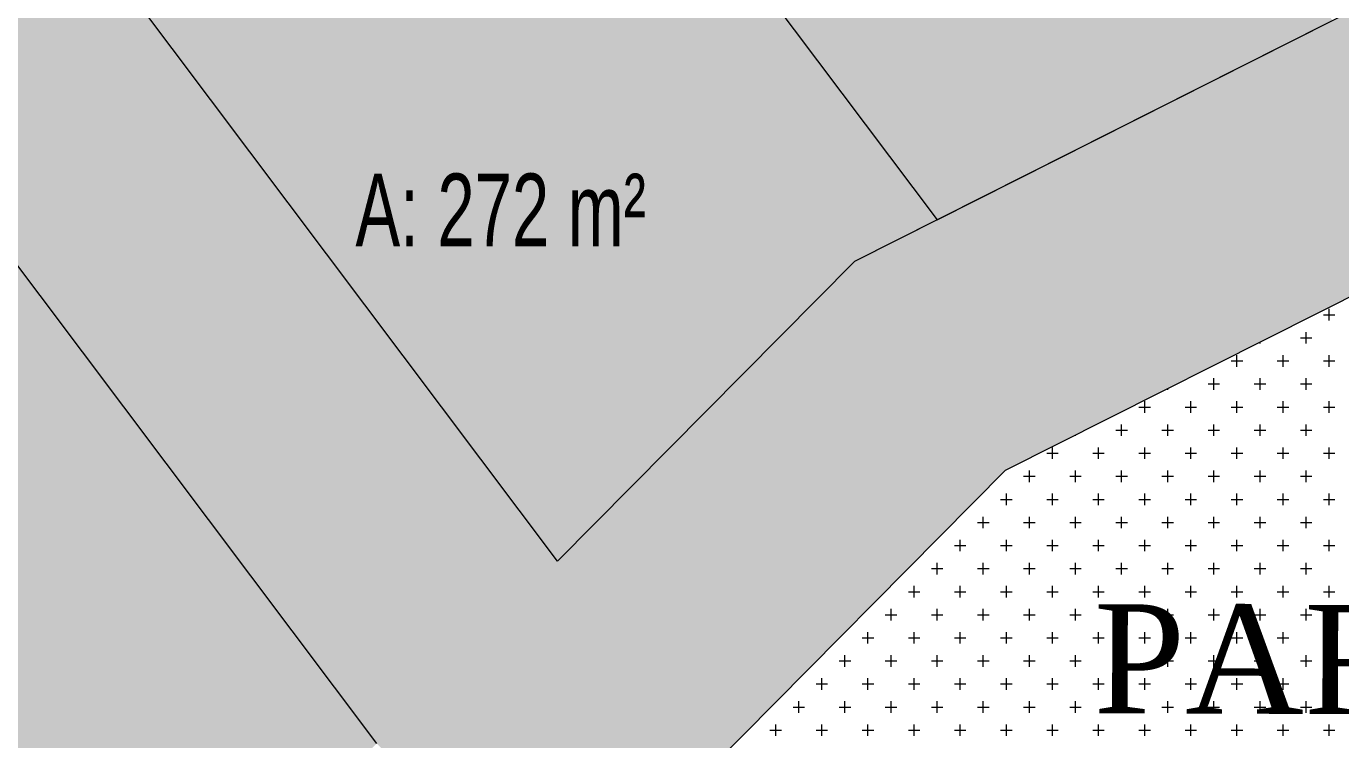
# Model space of a CAD drawing. Header units: metres. Extents: x 476631 to 477421, y 4483749 to 4484052.
# Drawn here: x 476824.52 to 476860.71, y 4483927.14 to 4483946.77 of the extents above; entities that cross this region are included whole.
import ezdxf

# ---------------------------------------------------------------- set-up
doc = ezdxf.new("R2010")
doc.units = ezdxf.units.M
for name, color, linetype, lineweight in [('M2', 1, 'Continuous', 25), ('PL_PARK', 97, 'Continuous', 0), ('serbest', 10, 'Continuous', 0), ('SM_SEMBOL', 18, 'Continuous', 0), ('TK_PARSEL', 1, 'Continuous', 0)]:
    doc.layers.add(name, color=color, linetype=linetype, lineweight=lineweight)
doc.styles.add('M2', font='', dxfattribs={"width": 0.9, "height": 12})
doc.styles.get("Standard").update_dxf_attribs({"font": 'TimesNewRoman.ttf'})
doc.styles.get('M2').set_extended_font_data('Swis721 LtCn BT')

msp = doc.modelspace()

# ---------------------------------------------------------------- hatches: boundary and pattern name
at = {"layer": 'M2', "true_color": 0x636466}
h = msp.add_hatch(color=251, dxfattribs=at)
h.dxf.hatch_style = 1
h.paths.add_polyline_path([(476826.943, 4483948.275), (476821.144, 4483944.341), (476815.345, 4483940.406), (476811.611, 4483940.096), (476791.883, 4483938.469), (476786.427, 4483938.018), (476782.372, 4483905.077), (476781.322, 4483904.72), (476745.753, 4483904.431), (476724.876, 4483910.91), (476711.153, 4483932.352), (476710.736, 4483954.862), (476701.228, 4483951.17), (476655.414, 4483928.887), (476648.948, 4483936.862), (476711.375, 4483967.226), (476769.727, 4483946.673), (476785.605, 4483947.984), (476797.892, 4483948.999), (476811.902, 4483950.154), (476820.854, 4483956.228), (476831.978, 4483964.725), (476841.526, 4483972.036, -0.000619), (476841.506, 4483972.021), (476851.118, 4483979.381), (476855.176, 4483982.488), (476865.312, 4483977.654)])
h = msp.add_hatch(color=251, dxfattribs=at)
h.dxf.hatch_style = 1
h.paths.add_polyline_path([(476851.484, 4483934.557), (476882.27, 4483950.064), (476871.379, 4483952.416), (476860.489, 4483946.931), (476849.599, 4483941.446), (476847.318, 4483940.297), (476839.144, 4483932.059), (476826.943, 4483948.275), (476821.144, 4483944.341), (476834.161, 4483927.038), (476839.13, 4483922.108)])
at = {"layer": 'serbest'}
h = msp.add_hatch(color=2, dxfattribs=at)
h.dxf.hatch_style = 1
h.paths.add_polyline_path([(476847.586, 4483964.081), (476845.363, 4483962.379), (476838.058, 4483956.786), (476849.599, 4483941.446), (476860.489, 4483946.931)])
h = msp.add_hatch(color=14, dxfattribs=at)
h.dxf.hatch_style = 1
h.paths.add_polyline_path([(476849.599, 4483941.446), (476838.058, 4483956.786), (476826.943, 4483948.275), (476839.144, 4483932.059), (476847.318, 4483940.297)])
h = msp.add_hatch(color=2, dxfattribs=at)
h.dxf.hatch_style = 1
h.paths.add_polyline_path([(476821.144, 4483944.341), (476815.345, 4483940.406), (476811.611, 4483940.096), (476814.076, 4483911.67), (476829.179, 4483922.017), (476834.161, 4483927.038)])

# ---------------------------------------------------------------- linework, layer by layer
at = {"layer": 'PL_PARK', "color": 3}
for p, q in [((476851.484, 4483934.557), (476882.27, 4483950.064)), ((476833.681, 4483916.616), (476851.484, 4483934.557))]:
    msp.add_line(p, q, dxfattribs=at)
at = {"layer": 'PL_PARK', "color": 3, "linetype": 'Continuous'}
for p, q in [((476860.235, 4483938.835), (476860.552, 4483938.835)), ((476860.394, 4483938.676), (476860.394, 4483938.994)), ((476859.759, 4483938.041), (476859.759, 4483938.359)), ((476858.489, 4483938.041), (476858.489, 4483938.085)), ((476859.6, 4483938.2), (476859.917, 4483938.2)), ((476857.854, 4483937.406), (476857.854, 4483937.724)), ((476859.124, 4483937.406), (476859.124, 4483937.724)), ((476860.394, 4483937.406), (476860.394, 4483937.724)), ((476857.695, 4483937.565), (476858.012, 4483937.565)), ((476858.965, 4483937.565), (476859.282, 4483937.565)), ((476860.235, 4483937.565), (476860.552, 4483937.565)), ((476857.06, 4483936.93), (476857.377, 4483936.93)), ((476857.219, 4483936.771), (476857.219, 4483937.089)), ((476858.33, 4483936.93), (476858.647, 4483936.93)), ((476858.489, 4483936.771), (476858.489, 4483937.089)), ((476859.6, 4483936.93), (476859.917, 4483936.93)), ((476859.759, 4483936.771), (476859.759, 4483937.089)), ((476855.949, 4483936.771), (476855.949, 4483936.806)), ((476855.155, 4483936.295), (476855.472, 4483936.295)), ((476855.314, 4483936.136), (476855.314, 4483936.454)), ((476856.425, 4483936.295), (476856.742, 4483936.295)), ((476856.584, 4483936.136), (476856.584, 4483936.454)), ((476857.695, 4483936.295), (476858.012, 4483936.295)), ((476857.854, 4483936.136), (476857.854, 4483936.454)), ((476858.965, 4483936.295), (476859.282, 4483936.295)), ((476859.124, 4483936.136), (476859.124, 4483936.454)), ((476860.235, 4483936.295), (476860.552, 4483936.295)), ((476860.394, 4483936.136), (476860.394, 4483936.454)), ((476854.679, 4483935.501), (476854.679, 4483935.819)), ((476855.949, 4483935.501), (476855.949, 4483935.819)), ((476857.219, 4483935.501), (476857.219, 4483935.819)), ((476858.489, 4483935.501), (476858.489, 4483935.819)), ((476859.759, 4483935.501), (476859.759, 4483935.819)), ((476853.409, 4483935.501), (476853.409, 4483935.527)), ((476854.52, 4483935.66), (476854.837, 4483935.66)), ((476855.79, 4483935.66), (476856.107, 4483935.66)), ((476857.06, 4483935.66), (476857.377, 4483935.66)), ((476858.33, 4483935.66), (476858.647, 4483935.66)), ((476859.6, 4483935.66), (476859.917, 4483935.66)), ((476852.774, 4483934.866), (476852.774, 4483935.184)), ((476854.044, 4483934.866), (476854.044, 4483935.184)), ((476855.314, 4483934.866), (476855.314, 4483935.184)), ((476856.584, 4483934.866), (476856.584, 4483935.184)), ((476857.854, 4483934.866), (476857.854, 4483935.184)), ((476859.124, 4483934.866), (476859.124, 4483935.184)), ((476860.394, 4483934.866), (476860.394, 4483935.184)), ((476852.615, 4483935.025), (476852.932, 4483935.025)), ((476853.885, 4483935.025), (476854.202, 4483935.025)), ((476855.155, 4483935.025), (476855.472, 4483935.025)), ((476856.425, 4483935.025), (476856.742, 4483935.025)), ((476857.695, 4483935.025), (476858.012, 4483935.025)), ((476858.965, 4483935.025), (476859.282, 4483935.025)), ((476860.235, 4483935.025), (476860.552, 4483935.025)), ((476851.98, 4483934.39), (476852.297, 4483934.39)), ((476852.139, 4483934.231), (476852.139, 4483934.549)), ((476853.25, 4483934.39), (476853.567, 4483934.39)), ((476853.409, 4483934.231), (476853.409, 4483934.549)), ((476854.52, 4483934.39), (476854.837, 4483934.39)), ((476854.679, 4483934.231), (476854.679, 4483934.549)), ((476855.79, 4483934.39), (476856.107, 4483934.39)), ((476855.949, 4483934.231), (476855.949, 4483934.549)), ((476857.06, 4483934.39), (476857.377, 4483934.39)), ((476857.219, 4483934.231), (476857.219, 4483934.549)), ((476858.33, 4483934.39), (476858.647, 4483934.39)), ((476858.489, 4483934.231), (476858.489, 4483934.549)), ((476859.6, 4483934.39), (476859.917, 4483934.39)), ((476859.759, 4483934.231), (476859.759, 4483934.549)), ((476851.345, 4483933.755), (476851.662, 4483933.755)), ((476851.504, 4483933.596), (476851.504, 4483933.914)), ((476852.615, 4483933.755), (476852.932, 4483933.755)), ((476852.774, 4483933.596), (476852.774, 4483933.914)), ((476853.885, 4483933.755), (476854.202, 4483933.755)), ((476854.044, 4483933.596), (476854.044, 4483933.914)), ((476855.155, 4483933.755), (476855.472, 4483933.755)), ((476855.314, 4483933.596), (476855.314, 4483933.914)), ((476856.425, 4483933.755), (476856.742, 4483933.755)), ((476856.584, 4483933.596), (476856.584, 4483933.914)), ((476857.695, 4483933.755), (476858.012, 4483933.755)), ((476857.854, 4483933.596), (476857.854, 4483933.914)), ((476858.965, 4483933.755), (476859.282, 4483933.755)), ((476859.124, 4483933.596), (476859.124, 4483933.914)), ((476860.235, 4483933.755), (476860.552, 4483933.755)), ((476860.394, 4483933.596), (476860.394, 4483933.914)), ((476850.869, 4483932.961), (476850.869, 4483933.279)), ((476852.139, 4483932.961), (476852.139, 4483933.279)), ((476853.409, 4483932.961), (476853.409, 4483933.279)), ((476854.679, 4483932.961), (476854.679, 4483933.279)), ((476855.949, 4483932.961), (476855.949, 4483933.279)), ((476857.219, 4483932.961), (476857.219, 4483933.279)), ((476858.489, 4483932.961), (476858.489, 4483933.279)), ((476859.759, 4483932.961), (476859.759, 4483933.279)), ((476850.71, 4483933.12), (476851.027, 4483933.12)), ((476851.98, 4483933.12), (476852.297, 4483933.12)), ((476853.25, 4483933.12), (476853.567, 4483933.12)), ((476854.52, 4483933.12), (476854.837, 4483933.12)), ((476855.79, 4483933.12), (476856.107, 4483933.12)), ((476857.06, 4483933.12), (476857.377, 4483933.12)), ((476858.33, 4483933.12), (476858.647, 4483933.12)), ((476859.6, 4483933.12), (476859.917, 4483933.12)), ((476850.234, 4483932.326), (476850.234, 4483932.644)), ((476851.504, 4483932.326), (476851.504, 4483932.644)), ((476852.774, 4483932.326), (476852.774, 4483932.644)), ((476854.044, 4483932.326), (476854.044, 4483932.644)), ((476855.314, 4483932.326), (476855.314, 4483932.644)), ((476856.584, 4483932.326), (476856.584, 4483932.644)), ((476857.854, 4483932.326), (476857.854, 4483932.644)), ((476859.124, 4483932.326), (476859.124, 4483932.644)), ((476860.394, 4483932.326), (476860.394, 4483932.644)), ((476850.075, 4483932.485), (476850.392, 4483932.485)), ((476851.345, 4483932.485), (476851.662, 4483932.485)), ((476852.615, 4483932.485), (476852.932, 4483932.485)), ((476853.885, 4483932.485), (476854.202, 4483932.485)), ((476855.155, 4483932.485), (476855.472, 4483932.485)), ((476856.425, 4483932.485), (476856.742, 4483932.485)), ((476857.695, 4483932.485), (476858.012, 4483932.485)), ((476858.965, 4483932.485), (476859.282, 4483932.485)), ((476860.235, 4483932.485), (476860.552, 4483932.485)), ((476849.44, 4483931.85), (476849.757, 4483931.85)), ((476849.599, 4483931.691), (476849.599, 4483932.009)), ((476850.71, 4483931.85), (476851.027, 4483931.85)), ((476850.869, 4483931.691), (476850.869, 4483932.009)), ((476851.98, 4483931.85), (476852.297, 4483931.85)), ((476852.139, 4483931.691), (476852.139, 4483932.009)), ((476853.25, 4483931.85), (476853.567, 4483931.85)), ((476853.409, 4483931.691), (476853.409, 4483932.009)), ((476854.52, 4483931.85), (476854.837, 4483931.85)), ((476854.679, 4483931.691), (476854.679, 4483932.009)), ((476855.79, 4483931.85), (476856.107, 4483931.85)), ((476855.949, 4483931.691), (476855.949, 4483932.009)), ((476857.06, 4483931.85), (476857.377, 4483931.85)), ((476857.219, 4483931.691), (476857.219, 4483932.009)), ((476858.33, 4483931.85), (476858.647, 4483931.85)), ((476858.489, 4483931.691), (476858.489, 4483932.009)), ((476859.6, 4483931.85), (476859.917, 4483931.85)), ((476859.759, 4483931.691), (476859.759, 4483932.009)), ((476848.805, 4483931.215), (476849.122, 4483931.215)), ((476848.964, 4483931.056), (476848.964, 4483931.374)), ((476850.075, 4483931.215), (476850.392, 4483931.215)), ((476850.234, 4483931.056), (476850.234, 4483931.374)), ((476851.345, 4483931.215), (476851.662, 4483931.215)), ((476851.504, 4483931.056), (476851.504, 4483931.374)), ((476852.615, 4483931.215), (476852.932, 4483931.215)), ((476852.774, 4483931.056), (476852.774, 4483931.374)), ((476853.885, 4483931.215), (476854.202, 4483931.215)), ((476854.044, 4483931.056), (476854.044, 4483931.374)), ((476855.155, 4483931.215), (476855.472, 4483931.215)), ((476855.314, 4483931.056), (476855.314, 4483931.374)), ((476856.425, 4483931.215), (476856.742, 4483931.215)), ((476856.584, 4483931.056), (476856.584, 4483931.374)), ((476857.695, 4483931.215), (476858.012, 4483931.215)), ((476857.854, 4483931.056), (476857.854, 4483931.374)), ((476858.965, 4483931.215), (476859.282, 4483931.215)), ((476859.124, 4483931.056), (476859.124, 4483931.374)), ((476860.235, 4483931.215), (476860.552, 4483931.215)), ((476860.394, 4483931.056), (476860.394, 4483931.374)), ((476848.329, 4483930.421), (476848.329, 4483930.739)), ((476849.599, 4483930.421), (476849.599, 4483930.739)), ((476850.869, 4483930.421), (476850.869, 4483930.739)), ((476852.139, 4483930.421), (476852.139, 4483930.739)), ((476853.409, 4483930.421), (476853.409, 4483930.739)), ((476854.679, 4483930.421), (476854.679, 4483930.739)), ((476855.949, 4483930.421), (476855.949, 4483930.739)), ((476857.219, 4483930.421), (476857.219, 4483930.739)), ((476858.489, 4483930.421), (476858.489, 4483930.739)), ((476859.759, 4483930.421), (476859.759, 4483930.739)), ((476848.17, 4483930.58), (476848.487, 4483930.58)), ((476849.44, 4483930.58), (476849.757, 4483930.58)), ((476850.71, 4483930.58), (476851.027, 4483930.58)), ((476851.98, 4483930.58), (476852.297, 4483930.58)), ((476853.25, 4483930.58), (476853.567, 4483930.58)), ((476854.52, 4483930.58), (476854.837, 4483930.58)), ((476855.79, 4483930.58), (476856.107, 4483930.58)), ((476857.06, 4483930.58), (476857.377, 4483930.58)), ((476858.33, 4483930.58), (476858.647, 4483930.58)), ((476859.6, 4483930.58), (476859.917, 4483930.58)), ((476847.694, 4483929.786), (476847.694, 4483930.104)), ((476848.964, 4483929.786), (476848.964, 4483930.104)), ((476850.234, 4483929.786), (476850.234, 4483930.104)), ((476851.504, 4483929.786), (476851.504, 4483930.104)), ((476852.774, 4483929.786), (476852.774, 4483930.104)), ((476854.044, 4483929.786), (476854.044, 4483930.104)), ((476855.314, 4483929.786), (476855.314, 4483930.104)), ((476856.584, 4483929.786), (476856.584, 4483930.104)), ((476857.854, 4483929.786), (476857.854, 4483930.104)), ((476859.124, 4483929.786), (476859.124, 4483930.104)), ((476860.394, 4483929.786), (476860.394, 4483930.104)), ((476847.535, 4483929.945), (476847.852, 4483929.945)), ((476848.805, 4483929.945), (476849.122, 4483929.945)), ((476850.075, 4483929.945), (476850.392, 4483929.945)), ((476851.345, 4483929.945), (476851.662, 4483929.945)), ((476852.615, 4483929.945), (476852.932, 4483929.945)), ((476853.885, 4483929.945), (476854.202, 4483929.945)), ((476855.155, 4483929.945), (476855.472, 4483929.945)), ((476856.425, 4483929.945), (476856.742, 4483929.945)), ((476857.695, 4483929.945), (476858.012, 4483929.945)), ((476858.965, 4483929.945), (476859.282, 4483929.945)), ((476860.235, 4483929.945), (476860.552, 4483929.945)), ((476846.9, 4483929.31), (476847.217, 4483929.31)), ((476847.059, 4483929.151), (476847.059, 4483929.469)), ((476848.17, 4483929.31), (476848.487, 4483929.31)), ((476848.329, 4483929.151), (476848.329, 4483929.469)), ((476849.44, 4483929.31), (476849.757, 4483929.31)), ((476849.599, 4483929.151), (476849.599, 4483929.469)), ((476850.71, 4483929.31), (476851.027, 4483929.31)), ((476850.869, 4483929.151), (476850.869, 4483929.469)), ((476851.98, 4483929.31), (476852.297, 4483929.31)), ((476852.139, 4483929.151), (476852.139, 4483929.469)), ((476853.25, 4483929.31), (476853.567, 4483929.31)), ((476853.409, 4483929.151), (476853.409, 4483929.469)), ((476854.52, 4483929.31), (476854.837, 4483929.31)), ((476854.679, 4483929.151), (476854.679, 4483929.469)), ((476855.79, 4483929.31), (476856.107, 4483929.31)), ((476855.949, 4483929.151), (476855.949, 4483929.469)), ((476857.06, 4483929.31), (476857.377, 4483929.31)), ((476857.219, 4483929.151), (476857.219, 4483929.469)), ((476858.33, 4483929.31), (476858.647, 4483929.31)), ((476858.489, 4483929.151), (476858.489, 4483929.469)), ((476859.6, 4483929.31), (476859.917, 4483929.31)), ((476859.759, 4483929.151), (476859.759, 4483929.469)), ((476846.265, 4483928.675), (476846.582, 4483928.675)), ((476846.424, 4483928.516), (476846.424, 4483928.834)), ((476847.535, 4483928.675), (476847.852, 4483928.675)), ((476847.694, 4483928.516), (476847.694, 4483928.834)), ((476848.805, 4483928.675), (476849.122, 4483928.675)), ((476848.964, 4483928.516), (476848.964, 4483928.834)), ((476850.075, 4483928.675), (476850.392, 4483928.675)), ((476850.234, 4483928.516), (476850.234, 4483928.834)), ((476851.345, 4483928.675), (476851.662, 4483928.675)), ((476851.504, 4483928.516), (476851.504, 4483928.834)), ((476852.615, 4483928.675), (476852.932, 4483928.675)), ((476852.774, 4483928.516), (476852.774, 4483928.834)), ((476853.885, 4483928.675), (476854.202, 4483928.675)), ((476854.044, 4483928.516), (476854.044, 4483928.834)), ((476855.155, 4483928.675), (476855.472, 4483928.675)), ((476855.314, 4483928.516), (476855.314, 4483928.834)), ((476856.425, 4483928.675), (476856.742, 4483928.675)), ((476856.584, 4483928.516), (476856.584, 4483928.834)), ((476857.695, 4483928.675), (476858.012, 4483928.675)), ((476857.854, 4483928.516), (476857.854, 4483928.834)), ((476858.965, 4483928.675), (476859.282, 4483928.675)), ((476859.124, 4483928.516), (476859.124, 4483928.834)), ((476860.235, 4483928.675), (476860.552, 4483928.675)), ((476860.394, 4483928.516), (476860.394, 4483928.834)), ((476845.789, 4483927.881), (476845.789, 4483928.199)), ((476847.059, 4483927.881), (476847.059, 4483928.199)), ((476848.329, 4483927.881), (476848.329, 4483928.199)), ((476849.599, 4483927.881), (476849.599, 4483928.199)), ((476850.869, 4483927.881), (476850.869, 4483928.199)), ((476852.139, 4483927.881), (476852.139, 4483928.199)), ((476853.409, 4483927.881), (476853.409, 4483928.199)), ((476854.679, 4483927.881), (476854.679, 4483928.199)), ((476855.949, 4483927.881), (476855.949, 4483928.199)), ((476857.219, 4483927.881), (476857.219, 4483928.199)), ((476858.489, 4483927.881), (476858.489, 4483928.199)), ((476859.759, 4483927.881), (476859.759, 4483928.199)), ((476845.63, 4483928.04), (476845.947, 4483928.04)), ((476846.9, 4483928.04), (476847.217, 4483928.04)), ((476848.17, 4483928.04), (476848.487, 4483928.04)), ((476849.44, 4483928.04), (476849.757, 4483928.04)), ((476850.71, 4483928.04), (476851.027, 4483928.04)), ((476851.98, 4483928.04), (476852.297, 4483928.04)), ((476853.25, 4483928.04), (476853.567, 4483928.04)), ((476854.52, 4483928.04), (476854.837, 4483928.04)), ((476855.79, 4483928.04), (476856.107, 4483928.04)), ((476857.06, 4483928.04), (476857.377, 4483928.04)), ((476858.33, 4483928.04), (476858.647, 4483928.04)), ((476859.6, 4483928.04), (476859.917, 4483928.04)), ((476845.154, 4483927.246), (476845.154, 4483927.564)), ((476846.424, 4483927.246), (476846.424, 4483927.564)), ((476847.694, 4483927.246), (476847.694, 4483927.564)), ((476848.964, 4483927.246), (476848.964, 4483927.564)), ((476850.234, 4483927.246), (476850.234, 4483927.564)), ((476851.504, 4483927.246), (476851.504, 4483927.564)), ((476852.774, 4483927.246), (476852.774, 4483927.564)), ((476854.044, 4483927.246), (476854.044, 4483927.564)), ((476855.314, 4483927.246), (476855.314, 4483927.564)), ((476856.584, 4483927.246), (476856.584, 4483927.564)), ((476857.854, 4483927.246), (476857.854, 4483927.564)), ((476859.124, 4483927.246), (476859.124, 4483927.564)), ((476860.394, 4483927.246), (476860.394, 4483927.564)), ((476844.995, 4483927.405), (476845.313, 4483927.405)), ((476846.265, 4483927.405), (476846.582, 4483927.405)), ((476847.535, 4483927.405), (476847.852, 4483927.405)), ((476848.805, 4483927.405), (476849.122, 4483927.405)), ((476850.075, 4483927.405), (476850.392, 4483927.405)), ((476851.345, 4483927.405), (476851.662, 4483927.405)), ((476852.615, 4483927.405), (476852.932, 4483927.405)), ((476853.885, 4483927.405), (476854.202, 4483927.405)), ((476855.155, 4483927.405), (476855.472, 4483927.405)), ((476856.425, 4483927.405), (476856.742, 4483927.405)), ((476857.695, 4483927.405), (476858.012, 4483927.405)), ((476858.965, 4483927.405), (476859.282, 4483927.405)), ((476860.235, 4483927.405), (476860.552, 4483927.405))]:
    msp.add_line(p, q, dxfattribs=at)
at = {"layer": 'TK_PARSEL'}
for p, q in [((476838.058, 4483956.786), (476849.599, 4483941.446)), ((476838.058, 4483956.786), (476849.599, 4483941.446)), ((476880.118, 4483956.817), (476847.318, 4483940.297)), ((476839.144, 4483932.059), (476826.943, 4483948.275)), ((476839.144, 4483932.059), (476826.943, 4483948.275)), ((476849.599, 4483941.446), (476860.489, 4483946.931)), ((476821.144, 4483944.341), (476834.161, 4483927.038)), ((476821.144, 4483944.341), (476834.161, 4483927.038)), ((476849.599, 4483941.446), (476847.318, 4483940.297)), ((476849.599, 4483941.446), (476849.599, 4483941.446)), ((476847.318, 4483940.297), (476839.144, 4483932.059)), ((476847.318, 4483940.297), (476839.144, 4483932.059)), ((476839.144, 4483932.059), (476839.144, 4483932.059))]:
    msp.add_line(p, q, dxfattribs=at)

# ---------------------------------------------------------------- texts
at = {"layer": 'M2', "color": 14, "style": 'M2', "width": 0.9}
msp.add_text('A: 272 m²', height=2, dxfattribs=at).set_placement((476833.581, 4483940.72))
at = {"layer": 'SM_SEMBOL', "lineweight": 0}
msp.add_text('PARK', height=3, rotation=359.8073, dxfattribs=at).set_placement((476853.903, 4483927.87))

doc.saveas('drawing.dxf')
